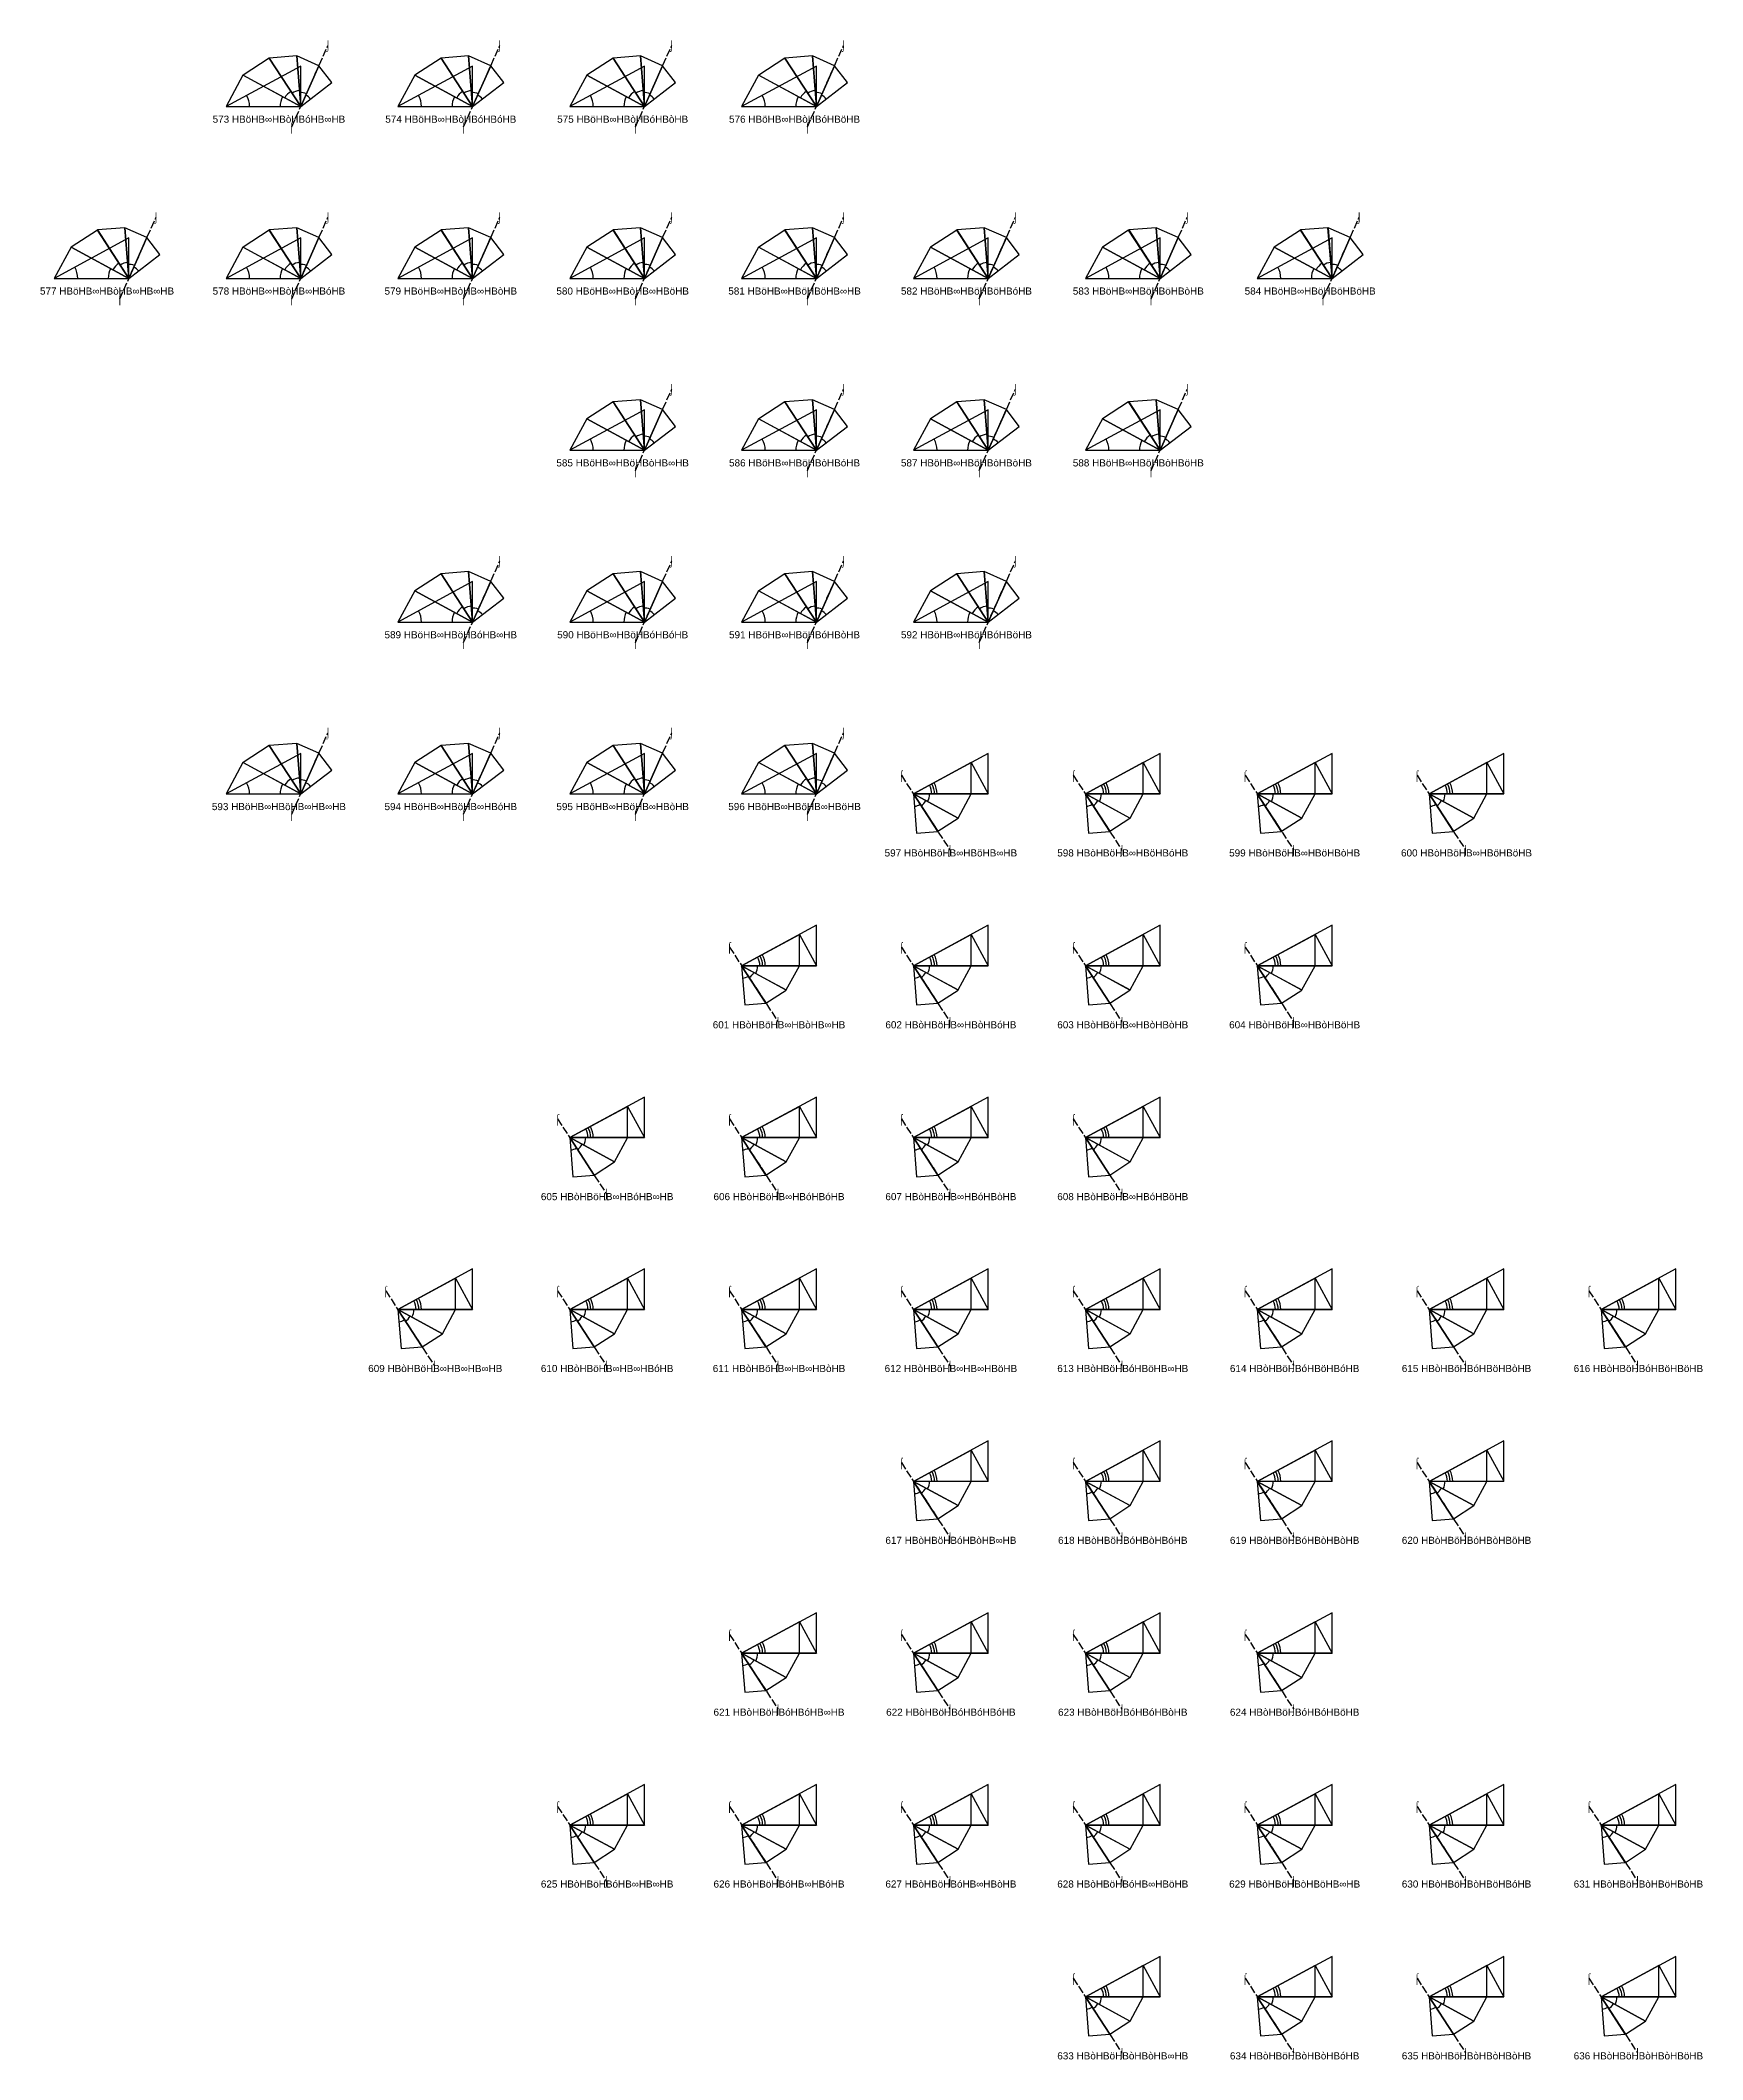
# Model space of a CAD drawing. Header units: millimetres. Extents: x 122552 to 1654769, y -10280102 to 62068.
# Drawn here: x 972534 to 1230252, y -6376276 to -6063154 of the extents above; entities that cross this region are included whole.
import ezdxf
from ezdxf.enums import TextEntityAlignment as Align

# ---------------------------------------------------------------- set-up
doc = ezdxf.new("R2010")
doc.units = ezdxf.units.MM
doc.linetypes.add('ACAD_ISO02W100', pattern=[15, 12, -3])
for name, color, linetype in [('BASE', 170, 'Continuous'), ('HYPOTENUSE', 20, 'Continuous'), ('PERPENDICULAR', 90, 'Continuous'), ('Standard', 7, 'Continuous')]:
    doc.layers.add(name, color=color, linetype=linetype)
doc.styles.add('Arial', font='arial_0.ttf')

# ---------------------------------------------------------------- blocks, each defined once
blk = doc.blocks.new('fundamental_block_GT')
at = {"color": 4}
blk.add_arc((0, -2), 277, 359.9799, 28.4254, dxfattribs=at)
at = {"layer": 'BASE'}
blk.add_line((0, 0), (879, -7), dxfattribs=at)
at = {"layer": 'HYPOTENUSE'}
blk.add_line((883, 469), (0, 0), dxfattribs=at)
at = {"layer": 'PERPENDICULAR'}
blk.add_line((879, -7), (883, 469), dxfattribs=at)

msp = doc.modelspace()

# ---------------------------------------------------------------- linework, layer by layer
at = {"linetype": 'ACAD_ISO02W100', "ltscale": 100}
for p, q in [((1011498, -6076574), (1017113, -6063936)), ((1038147, -6076574), (1043762, -6063936)), ((1064796, -6076574), (1070410, -6063936)), ((1091444, -6076574), (1097059, -6063936)), ((984850, -6103223), (990464, -6090585)), ((1011498, -6103223), (1017113, -6090585)), ((1038147, -6103223), (1043762, -6090585)), ((1064796, -6103223), (1070410, -6090585)), ((1091444, -6103223), (1097059, -6090585)), ((1118093, -6103223), (1123708, -6090585)), ((1144742, -6103223), (1150356, -6090585)), ((1171390, -6103223), (1177005, -6090585)), ((1064796, -6129872), (1070410, -6117233)), ((1091444, -6129872), (1097059, -6117233)), ((1118093, -6129872), (1123708, -6117233)), ((1144742, -6129872), (1150356, -6117233)), ((1038147, -6156520), (1043762, -6143882)), ((1064796, -6156520), (1070410, -6143882)), ((1091444, -6156520), (1097059, -6143882)), ((1118093, -6156520), (1123708, -6143882)), ((1011498, -6183169), (1017113, -6170531)), ((1038147, -6183169), (1043762, -6170531)), ((1064796, -6183169), (1070410, -6170531)), ((1091444, -6183169), (1097059, -6170531)), ((1106025, -6177111), (1113562, -6188706)), ((1132674, -6177111), (1140210, -6188706)), ((1159322, -6177111), (1166859, -6188706)), ((1185971, -6177111), (1193508, -6188706)), ((1079376, -6203759), (1086913, -6215354)), ((1106025, -6203759), (1113562, -6215354)), ((1132674, -6203759), (1140210, -6215354)), ((1159322, -6203759), (1166859, -6215354)), ((1052728, -6230408), (1060264, -6242003)), ((1079376, -6230408), (1086913, -6242003)), ((1106025, -6230408), (1113562, -6242003)), ((1132674, -6230408), (1140210, -6242003)), ((1026079, -6257057), (1033616, -6268652)), ((1052728, -6257057), (1060264, -6268652)), ((1079376, -6257057), (1086913, -6268652)), ((1106025, -6257057), (1113562, -6268652)), ((1132674, -6257057), (1140210, -6268652)), ((1159322, -6257057), (1166859, -6268652)), ((1185971, -6257057), (1193508, -6268652)), ((1212620, -6257057), (1220156, -6268652)), ((1106025, -6283705), (1113562, -6295300)), ((1132674, -6283705), (1140210, -6295300)), ((1159322, -6283705), (1166859, -6295300)), ((1185971, -6283705), (1193508, -6295300)), ((1079376, -6310354), (1086913, -6321949)), ((1106025, -6310354), (1113562, -6321949)), ((1132674, -6310354), (1140210, -6321949)), ((1159322, -6310354), (1166859, -6321949)), ((1052728, -6337003), (1060264, -6348598)), ((1079376, -6337003), (1086913, -6348598)), ((1106025, -6337003), (1113562, -6348598)), ((1132674, -6337003), (1140210, -6348598)), ((1159322, -6337003), (1166859, -6348598)), ((1185971, -6337003), (1193508, -6348598)), ((1212620, -6337003), (1220156, -6348598)), ((1132674, -6363651), (1140210, -6375246)), ((1159322, -6363651), (1166859, -6375246)), ((1185971, -6363651), (1193508, -6375246)), ((1212620, -6363651), (1220156, -6375246))]:
    msp.add_line(p, q, dxfattribs=at)

# ---------------------------------------------------------------- block references
for p, xscale, yscale, zscale, rotation in [((1012902, -6073415), 10.18429076373601, 10.18429076373601, 10.18429076373601, 123.5116672382091), ((1012902, -6073415), 8.951118371073518, 8.951118371073518, 8.951118371073518, 95.02333447641668), ((1012902, -6073415), 7.867265571232669, 7.867265571232669, 7.867265571232669, 66.5350017146181), ((1012902, -6073415), 6.914651890686425, 6.914651890686425, 6.914651890686425, 38.04666895281858), ((1039551, -6073415), 10.18429076373601, 10.18429076373601, 10.18429076373601, 123.5116672382091), ((1039551, -6073415), 8.951118371073518, 8.951118371073518, 8.951118371073518, 95.02333447641668), ((1039551, -6073415), 7.867265571232669, 7.867265571232669, 7.867265571232669, 66.5350017146181), ((1039551, -6073415), 6.914651890686425, 6.914651890686425, 6.914651890686425, 38.04666895281858), ((1066199, -6073415), 10.18429076373601, 10.18429076373601, 10.18429076373601, 123.5116672382091), ((1066199, -6073415), 8.951118371073518, 8.951118371073518, 8.951118371073518, 95.02333447641668), ((1066199, -6073415), 7.867265571232669, 7.867265571232669, 7.867265571232669, 66.5350017146181), ((1066199, -6073415), 6.914651890686425, 6.914651890686425, 6.914651890686425, 38.04666895281858), ((1092848, -6073415), 10.18429076373601, 10.18429076373601, 10.18429076373601, 123.5116672382091), ((1092848, -6073415), 8.951118371073518, 8.951118371073518, 8.951118371073518, 95.02333447641668), ((1092848, -6073415), 7.867265571232669, 7.867265571232669, 7.867265571232669, 66.5350017146181), ((1092848, -6073415), 6.914651890686425, 6.914651890686425, 6.914651890686425, 38.04666895281858), ((1012902, -6073415), 11.58735412275403, 11.58735412275403, 11.58735412275403, 152.0000000000003), ((1039551, -6073415), 11.58735412275403, 11.58735412275403, 11.58735412275403, 152.0000000000003), ((1066199, -6073415), 11.58735412275403, 11.58735412275403, 11.58735412275403, 152.0000000000003), ((1092848, -6073415), 11.58735412275403, 11.58735412275403, 11.58735412275403, 152.0000000000003), ((986253, -6100063), 10.18429076373601, 10.18429076373601, 10.18429076373601, 123.5116672382091), ((986253, -6100063), 8.951118371073518, 8.951118371073518, 8.951118371073518, 95.02333447641668), ((986253, -6100063), 7.867265571232669, 7.867265571232669, 7.867265571232669, 66.5350017146181), ((1012902, -6100063), 10.18429076373601, 10.18429076373601, 10.18429076373601, 123.5116672382091), ((1012902, -6100063), 8.951118371073518, 8.951118371073518, 8.951118371073518, 95.02333447641668), ((1012902, -6100063), 7.867265571232669, 7.867265571232669, 7.867265571232669, 66.5350017146181), ((1039551, -6100063), 10.18429076373601, 10.18429076373601, 10.18429076373601, 123.5116672382091), ((1039551, -6100063), 8.951118371073518, 8.951118371073518, 8.951118371073518, 95.02333447641668), ((1039551, -6100063), 7.867265571232669, 7.867265571232669, 7.867265571232669, 66.5350017146181), ((1066199, -6100063), 10.18429076373601, 10.18429076373601, 10.18429076373601, 123.5116672382091), ((1066199, -6100063), 8.951118371073518, 8.951118371073518, 8.951118371073518, 95.02333447641668), ((1066199, -6100063), 7.867265571232669, 7.867265571232669, 7.867265571232669, 66.5350017146181), ((1092848, -6100063), 10.18429076373601, 10.18429076373601, 10.18429076373601, 123.5116672382091), ((1092848, -6100063), 8.951118371073518, 8.951118371073518, 8.951118371073518, 95.02333447641668), ((1092848, -6100063), 7.867265571232678, 7.867265571232678, 7.867265571232678, 66.53500171461897), ((1119497, -6100063), 10.18429076373601, 10.18429076373601, 10.18429076373601, 123.5116672382091), ((1119497, -6100063), 8.951118371073518, 8.951118371073518, 8.951118371073518, 95.02333447641668), ((1119497, -6100063), 7.867265571232678, 7.867265571232678, 7.867265571232678, 66.53500171461897), ((1146145, -6100063), 10.18429076373601, 10.18429076373601, 10.18429076373601, 123.5116672382091), ((1146145, -6100063), 8.951118371073518, 8.951118371073518, 8.951118371073518, 95.02333447641668), ((1146145, -6100063), 7.867265571232678, 7.867265571232678, 7.867265571232678, 66.53500171461897), ((1172794, -6100063), 10.18429076373601, 10.18429076373601, 10.18429076373601, 123.5116672382091), ((1172794, -6100063), 8.951118371073518, 8.951118371073518, 8.951118371073518, 95.02333447641668), ((1172794, -6100063), 7.867265571232678, 7.867265571232678, 7.867265571232678, 66.53500171461897), ((986253, -6100063), 11.58735412275403, 11.58735412275403, 11.58735412275403, 152.0000000000003), ((986253, -6100063), 6.914651890686425, 6.914651890686425, 6.914651890686425, 38.04666895281858), ((1012902, -6100063), 11.58735412275403, 11.58735412275403, 11.58735412275403, 152.0000000000003), ((1012902, -6100063), 6.914651890686425, 6.914651890686425, 6.914651890686425, 38.04666895281858), ((1039551, -6100063), 11.58735412275403, 11.58735412275403, 11.58735412275403, 152.0000000000003), ((1039551, -6100063), 6.914651890686425, 6.914651890686425, 6.914651890686425, 38.04666895281858), ((1066199, -6100063), 11.58735412275403, 11.58735412275403, 11.58735412275403, 152.0000000000003), ((1066199, -6100063), 6.914651890686425, 6.914651890686425, 6.914651890686425, 38.04666895281858), ((1092848, -6100063), 11.58735412275403, 11.58735412275403, 11.58735412275403, 152.0000000000003), ((1092848, -6100063), 6.914651890686425, 6.914651890686425, 6.914651890686425, 38.04666895281858), ((1119497, -6100063), 11.58735412275403, 11.58735412275403, 11.58735412275403, 152.0000000000003), ((1119497, -6100063), 6.914651890686425, 6.914651890686425, 6.914651890686425, 38.04666895281858), ((1146145, -6100063), 11.58735412275403, 11.58735412275403, 11.58735412275403, 152.0000000000003), ((1146145, -6100063), 6.914651890686425, 6.914651890686425, 6.914651890686425, 38.04666895281858), ((1172794, -6100063), 11.58735412275403, 11.58735412275403, 11.58735412275403, 152.0000000000003), ((1172794, -6100063), 6.914651890686425, 6.914651890686425, 6.914651890686425, 38.04666895281858), ((1066199, -6126712), 10.18429076373601, 10.18429076373601, 10.18429076373601, 123.5116672382091), ((1066199, -6126712), 8.951118371073518, 8.951118371073518, 8.951118371073518, 95.02333447641668), ((1066199, -6126712), 7.867265571232678, 7.867265571232678, 7.867265571232678, 66.53500171461897), ((1066199, -6126712), 6.914651890686425, 6.914651890686425, 6.914651890686425, 38.04666895281858), ((1092848, -6126712), 10.18429076373601, 10.18429076373601, 10.18429076373601, 123.5116672382091), ((1092848, -6126712), 8.951118371073518, 8.951118371073518, 8.951118371073518, 95.02333447641668), ((1092848, -6126712), 7.867265571232678, 7.867265571232678, 7.867265571232678, 66.53500171461897), ((1092848, -6126712), 6.914651890686425, 6.914651890686425, 6.914651890686425, 38.04666895281858), ((1119497, -6126712), 10.18429076373601, 10.18429076373601, 10.18429076373601, 123.5116672382091), ((1119497, -6126712), 8.951118371073518, 8.951118371073518, 8.951118371073518, 95.02333447641668), ((1119497, -6126712), 7.867265571232678, 7.867265571232678, 7.867265571232678, 66.53500171461897), ((1119497, -6126712), 6.914651890686425, 6.914651890686425, 6.914651890686425, 38.04666895281858), ((1146145, -6126712), 10.18429076373601, 10.18429076373601, 10.18429076373601, 123.5116672382091), ((1146145, -6126712), 8.951118371073518, 8.951118371073518, 8.951118371073518, 95.02333447641668), ((1146145, -6126712), 7.867265571232678, 7.867265571232678, 7.867265571232678, 66.53500171461897), ((1146145, -6126712), 6.914651890686425, 6.914651890686425, 6.914651890686425, 38.04666895281858), ((1066199, -6126712), 11.58735412275403, 11.58735412275403, 11.58735412275403, 152.0000000000003), ((1092848, -6126712), 11.58735412275403, 11.58735412275403, 11.58735412275403, 152.0000000000003), ((1119497, -6126712), 11.58735412275403, 11.58735412275403, 11.58735412275403, 152.0000000000003), ((1146145, -6126712), 11.58735412275403, 11.58735412275403, 11.58735412275403, 152.0000000000003), ((1039551, -6153361), 10.18429076373601, 10.18429076373601, 10.18429076373601, 123.5116672382091), ((1039551, -6153361), 8.951118371073518, 8.951118371073518, 8.951118371073518, 95.02333447641668), ((1039551, -6153361), 7.867265571232669, 7.867265571232669, 7.867265571232669, 66.5350017146181), ((1066199, -6153361), 10.18429076373601, 10.18429076373601, 10.18429076373601, 123.5116672382091), ((1066199, -6153361), 8.951118371073518, 8.951118371073518, 8.951118371073518, 95.02333447641668), ((1066199, -6153361), 7.867265571232669, 7.867265571232669, 7.867265571232669, 66.5350017146181), ((1092848, -6153361), 10.18429076373601, 10.18429076373601, 10.18429076373601, 123.5116672382091), ((1092848, -6153361), 8.951118371073518, 8.951118371073518, 8.951118371073518, 95.02333447641668), ((1092848, -6153361), 7.867265571232669, 7.867265571232669, 7.867265571232669, 66.5350017146181), ((1119497, -6153361), 10.18429076373601, 10.18429076373601, 10.18429076373601, 123.5116672382091), ((1119497, -6153361), 8.951118371073518, 8.951118371073518, 8.951118371073518, 95.02333447641668), ((1119497, -6153361), 7.867265571232669, 7.867265571232669, 7.867265571232669, 66.5350017146181), ((1039551, -6153361), 11.58735412275403, 11.58735412275403, 11.58735412275403, 152.0000000000003), ((1039551, -6153361), 6.914651890686425, 6.914651890686425, 6.914651890686425, 38.04666895281858), ((1066199, -6153361), 11.58735412275403, 11.58735412275403, 11.58735412275403, 152.0000000000003), ((1066199, -6153361), 6.914651890686425, 6.914651890686425, 6.914651890686425, 38.04666895281858), ((1092848, -6153361), 11.58735412275403, 11.58735412275403, 11.58735412275403, 152.0000000000003), ((1092848, -6153361), 6.914651890686425, 6.914651890686425, 6.914651890686425, 38.04666895281858), ((1119497, -6153361), 11.58735412275403, 11.58735412275403, 11.58735412275403, 152.0000000000003), ((1119497, -6153361), 6.914651890686425, 6.914651890686425, 6.914651890686425, 38.04666895281858), ((1012902, -6180009), 10.18429076373601, 10.18429076373601, 10.18429076373601, 123.5116672382091), ((1012902, -6180009), 8.951118371073518, 8.951118371073518, 8.951118371073518, 95.02333447641668), ((1012902, -6180009), 7.867265571232669, 7.867265571232669, 7.867265571232669, 66.5350017146181), ((1012902, -6180009), 6.914651890686425, 6.914651890686425, 6.914651890686425, 38.04666895281858), ((1039551, -6180009), 10.18429076373601, 10.18429076373601, 10.18429076373601, 123.5116672382091), ((1039551, -6180009), 8.951118371073518, 8.951118371073518, 8.951118371073518, 95.02333447641668), ((1039551, -6180009), 7.867265571232669, 7.867265571232669, 7.867265571232669, 66.5350017146181), ((1039551, -6180009), 6.914651890686425, 6.914651890686425, 6.914651890686425, 38.04666895281858), ((1066199, -6180009), 10.18429076373601, 10.18429076373601, 10.18429076373601, 123.5116672382091), ((1066199, -6180009), 8.951118371073518, 8.951118371073518, 8.951118371073518, 95.02333447641668), ((1066199, -6180009), 7.867265571232669, 7.867265571232669, 7.867265571232669, 66.5350017146181), ((1066199, -6180009), 6.914651890686425, 6.914651890686425, 6.914651890686425, 38.04666895281858), ((1092848, -6180009), 10.18429076373601, 10.18429076373601, 10.18429076373601, 123.5116672382091), ((1092848, -6180009), 8.951118371073518, 8.951118371073518, 8.951118371073518, 95.02333447641668), ((1092848, -6180009), 7.867265571232669, 7.867265571232669, 7.867265571232669, 66.5350017146181), ((1092848, -6180009), 6.914651890686425, 6.914651890686425, 6.914651890686425, 38.04666895281858), ((1012902, -6180009), 11.58735412275403, 11.58735412275403, 11.58735412275403, 152.0000000000003), ((1039551, -6180009), 11.58735412275403, 11.58735412275403, 11.58735412275403, 152.0000000000003), ((1066199, -6180009), 11.58735412275403, 11.58735412275403, 11.58735412275403, 152.0000000000003), ((1092848, -6180009), 11.58735412275403, 11.58735412275403, 11.58735412275403, 152.0000000000003), ((1107909, -6180009), -11.58735412275403, 11.58735412275403, 11.58735412275403, 207.9999999999996), ((1107909, -6180009), 10.18429076373601, 10.18429076373601, 10.18429076373601, 0.4883327617926961), ((1107909, -6180009), 8.95111837107369, 8.95111837107369, 8.95111837107369, 332.0000000000033), ((1134558, -6180009), -11.58735412275403, 11.58735412275403, 11.58735412275403, 207.9999999999996), ((1134558, -6180009), 10.18429076373601, 10.18429076373601, 10.18429076373601, 0.4883327617926961), ((1134558, -6180009), 8.95111837107369, 8.95111837107369, 8.95111837107369, 332.0000000000033), ((1161207, -6180009), -11.58735412275403, 11.58735412275403, 11.58735412275403, 207.9999999999996), ((1161207, -6180009), 10.18429076373601, 10.18429076373601, 10.18429076373601, 0.4883327617926961), ((1161207, -6180009), 8.95111837107369, 8.95111837107369, 8.95111837107369, 332.0000000000033), ((1187855, -6180009), -11.58735412275403, 11.58735412275403, 11.58735412275403, 207.9999999999996), ((1187855, -6180009), 10.18429076373601, 10.18429076373601, 10.18429076373601, 0.4883327617926961), ((1187855, -6180009), 8.95111837107369, 8.95111837107369, 8.95111837107369, 332.0000000000033), ((1107909, -6180009), 6.914651890687201, 6.914651890687201, 6.914651890687201, 275.0233344764058), ((1107909, -6180009), 7.867265571232967, 7.867265571232967, 7.867265571232967, 303.5116672382053), ((1134558, -6180009), 6.914651890687201, 6.914651890687201, 6.914651890687201, 275.0233344764058), ((1134558, -6180009), 7.867265571232967, 7.867265571232967, 7.867265571232967, 303.5116672382053), ((1161207, -6180009), 6.914651890687201, 6.914651890687201, 6.914651890687201, 275.0233344764058), ((1161207, -6180009), 7.867265571232967, 7.867265571232967, 7.867265571232967, 303.5116672382053), ((1187855, -6180009), 6.914651890687201, 6.914651890687201, 6.914651890687201, 275.0233344764058), ((1187855, -6180009), 7.867265571232967, 7.867265571232967, 7.867265571232967, 303.5116672382053), ((1081261, -6206658), -11.58735412275403, 11.58735412275403, 11.58735412275403, 207.9999999999996), ((1081261, -6206658), 10.18429076373601, 10.18429076373601, 10.18429076373601, 0.4883327617926961), ((1107909, -6206658), -11.58735412275403, 11.58735412275403, 11.58735412275403, 207.9999999999996), ((1107909, -6206658), 10.18429076373601, 10.18429076373601, 10.18429076373601, 0.4883327617926961), ((1134558, -6206658), -11.58735412275403, 11.58735412275403, 11.58735412275403, 207.9999999999996), ((1134558, -6206658), 10.18429076373601, 10.18429076373601, 10.18429076373601, 0.4883327617926961), ((1161207, -6206658), -11.58735412275403, 11.58735412275403, 11.58735412275403, 207.9999999999996), ((1161207, -6206658), 10.18429076373601, 10.18429076373601, 10.18429076373601, 0.4883327617926961), ((1081261, -6206658), 7.867265571232967, 7.867265571232967, 7.867265571232967, 303.5116672382053), ((1081261, -6206658), 8.95111837107369, 8.95111837107369, 8.95111837107369, 332.0000000000033), ((1107909, -6206658), 7.867265571232967, 7.867265571232967, 7.867265571232967, 303.5116672382053), ((1107909, -6206658), 8.95111837107369, 8.95111837107369, 8.95111837107369, 332.0000000000033), ((1134558, -6206658), 7.867265571232967, 7.867265571232967, 7.867265571232967, 303.5116672382053), ((1134558, -6206658), 8.95111837107369, 8.95111837107369, 8.95111837107369, 332.0000000000033), ((1161207, -6206658), 7.867265571232967, 7.867265571232967, 7.867265571232967, 303.5116672382053), ((1161207, -6206658), 8.95111837107369, 8.95111837107369, 8.95111837107369, 332.0000000000033), ((1081261, -6206658), 6.914651890687201, 6.914651890687201, 6.914651890687201, 275.0233344764058), ((1107909, -6206658), 6.914651890687201, 6.914651890687201, 6.914651890687201, 275.0233344764058), ((1134558, -6206658), 6.914651890687201, 6.914651890687201, 6.914651890687201, 275.0233344764058), ((1161207, -6206658), 6.914651890687201, 6.914651890687201, 6.914651890687201, 275.0233344764058), ((1054612, -6233307), -11.58735412275403, 11.58735412275403, 11.58735412275403, 207.9999999999996), ((1054612, -6233307), 10.18429076373601, 10.18429076373601, 10.18429076373601, 0.4883327617926961), ((1054612, -6233307), 8.95111837107369, 8.95111837107369, 8.95111837107369, 332.0000000000033), ((1081261, -6233307), -11.58735412275403, 11.58735412275403, 11.58735412275403, 207.9999999999996), ((1081261, -6233307), 10.18429076373601, 10.18429076373601, 10.18429076373601, 0.4883327617926961), ((1081261, -6233307), 8.95111837107369, 8.95111837107369, 8.95111837107369, 332.0000000000033), ((1107909, -6233307), -11.58735412275403, 11.58735412275403, 11.58735412275403, 207.9999999999996), ((1107909, -6233307), 10.18429076373601, 10.18429076373601, 10.18429076373601, 0.4883327617926961), ((1107909, -6233307), 8.95111837107369, 8.95111837107369, 8.95111837107369, 332.0000000000033), ((1134558, -6233307), -11.58735412275403, 11.58735412275403, 11.58735412275403, 207.9999999999996), ((1134558, -6233307), 10.18429076373601, 10.18429076373601, 10.18429076373601, 0.4883327617926961), ((1134558, -6233307), 8.95111837107369, 8.95111837107369, 8.95111837107369, 332.0000000000033), ((1054612, -6233307), 6.914651890687201, 6.914651890687201, 6.914651890687201, 275.0233344764058), ((1054612, -6233307), 7.867265571232967, 7.867265571232967, 7.867265571232967, 303.5116672382053), ((1081261, -6233307), 6.914651890687201, 6.914651890687201, 6.914651890687201, 275.0233344764058), ((1081261, -6233307), 7.867265571232967, 7.867265571232967, 7.867265571232967, 303.5116672382053), ((1107909, -6233307), 6.914651890687201, 6.914651890687201, 6.914651890687201, 275.0233344764058), ((1107909, -6233307), 7.867265571232967, 7.867265571232967, 7.867265571232967, 303.5116672382053), ((1134558, -6233307), 6.914651890687201, 6.914651890687201, 6.914651890687201, 275.0233344764058), ((1134558, -6233307), 7.867265571232967, 7.867265571232967, 7.867265571232967, 303.5116672382053), ((1027963, -6259955), -11.58735412275403, 11.58735412275403, 11.58735412275403, 207.9999999999996), ((1027963, -6259955), 10.18429076373601, 10.18429076373601, 10.18429076373601, 0.4883327617926961), ((1054612, -6259955), -11.58735412275403, 11.58735412275403, 11.58735412275403, 207.9999999999996), ((1054612, -6259955), 10.18429076373601, 10.18429076373601, 10.18429076373601, 0.4883327617926961), ((1081261, -6259955), -11.58735412275403, 11.58735412275403, 11.58735412275403, 207.9999999999996), ((1081261, -6259955), 10.18429076373601, 10.18429076373601, 10.18429076373601, 0.4883327617926961), ((1107909, -6259955), -11.58735412275403, 11.58735412275403, 11.58735412275403, 207.9999999999996), ((1107909, -6259955), 10.18429076373601, 10.18429076373601, 10.18429076373601, 0.4883327617926961), ((1134558, -6259955), -11.58735412275403, 11.58735412275403, 11.58735412275403, 207.9999999999996), ((1134558, -6259955), 10.18429076373601, 10.18429076373601, 10.18429076373601, 0.4883327617926961), ((1161207, -6259955), -11.58735412275403, 11.58735412275403, 11.58735412275403, 207.9999999999996), ((1161207, -6259955), 10.18429076373601, 10.18429076373601, 10.18429076373601, 0.4883327617926961), ((1187855, -6259955), -11.58735412275403, 11.58735412275403, 11.58735412275403, 207.9999999999996), ((1187855, -6259955), 10.18429076373601, 10.18429076373601, 10.18429076373601, 0.4883327617926961), ((1214504, -6259955), -11.58735412275403, 11.58735412275403, 11.58735412275403, 207.9999999999996), ((1214504, -6259955), 10.18429076373601, 10.18429076373601, 10.18429076373601, 0.4883327617926961), ((1027963, -6259955), 7.867265571232967, 7.867265571232967, 7.867265571232967, 303.5116672382053), ((1027963, -6259955), 8.95111837107369, 8.95111837107369, 8.95111837107369, 332.0000000000033), ((1054612, -6259955), 7.867265571232967, 7.867265571232967, 7.867265571232967, 303.5116672382053), ((1054612, -6259955), 8.95111837107369, 8.95111837107369, 8.95111837107369, 332.0000000000033), ((1081261, -6259955), 7.867265571232967, 7.867265571232967, 7.867265571232967, 303.5116672382053), ((1081261, -6259955), 8.95111837107369, 8.95111837107369, 8.95111837107369, 332.0000000000033), ((1107909, -6259955), 7.867265571232967, 7.867265571232967, 7.867265571232967, 303.5116672382053), ((1107909, -6259955), 8.95111837107369, 8.95111837107369, 8.95111837107369, 332.0000000000033), ((1134558, -6259955), 7.867265571232967, 7.867265571232967, 7.867265571232967, 303.5116672382053), ((1134558, -6259955), 8.951118371073806, 8.951118371073806, 8.951118371073806, 332.0000000000033), ((1161207, -6259955), 7.867265571232967, 7.867265571232967, 7.867265571232967, 303.5116672382053), ((1161207, -6259955), 8.951118371073806, 8.951118371073806, 8.951118371073806, 332.0000000000033), ((1187855, -6259955), 7.867265571232967, 7.867265571232967, 7.867265571232967, 303.5116672382053), ((1187855, -6259955), 8.951118371073806, 8.951118371073806, 8.951118371073806, 332.0000000000033), ((1214504, -6259955), 7.867265571232967, 7.867265571232967, 7.867265571232967, 303.5116672382053), ((1214504, -6259955), 8.951118371073806, 8.951118371073806, 8.951118371073806, 332.0000000000033), ((1027963, -6259955), 6.914651890687201, 6.914651890687201, 6.914651890687201, 275.0233344764058), ((1054612, -6259955), 6.914651890687201, 6.914651890687201, 6.914651890687201, 275.0233344764058), ((1081261, -6259955), 6.914651890687201, 6.914651890687201, 6.914651890687201, 275.0233344764058), ((1107909, -6259955), 6.914651890687201, 6.914651890687201, 6.914651890687201, 275.0233344764058), ((1134558, -6259955), 6.914651890687201, 6.914651890687201, 6.914651890687201, 275.0233344764058), ((1161207, -6259955), 6.914651890687201, 6.914651890687201, 6.914651890687201, 275.0233344764058), ((1187855, -6259955), 6.914651890687201, 6.914651890687201, 6.914651890687201, 275.0233344764058), ((1214504, -6259955), 6.914651890687201, 6.914651890687201, 6.914651890687201, 275.0233344764058), ((1107909, -6286604), -11.58735412275403, 11.58735412275403, 11.58735412275403, 207.9999999999996), ((1107909, -6286604), 10.18429076373601, 10.18429076373601, 10.18429076373601, 0.4883327617926961), ((1107909, -6286604), 8.951118371073806, 8.951118371073806, 8.951118371073806, 332.0000000000033), ((1134558, -6286604), -11.58735412275403, 11.58735412275403, 11.58735412275403, 207.9999999999996), ((1134558, -6286604), 10.18429076373601, 10.18429076373601, 10.18429076373601, 0.4883327617926961), ((1134558, -6286604), 8.951118371073806, 8.951118371073806, 8.951118371073806, 332.0000000000033), ((1161207, -6286604), -11.58735412275403, 11.58735412275403, 11.58735412275403, 207.9999999999996), ((1161207, -6286604), 10.18429076373601, 10.18429076373601, 10.18429076373601, 0.4883327617926961), ((1161207, -6286604), 8.951118371073806, 8.951118371073806, 8.951118371073806, 332.0000000000033), ((1187855, -6286604), -11.58735412275403, 11.58735412275403, 11.58735412275403, 207.9999999999996), ((1187855, -6286604), 10.18429076373601, 10.18429076373601, 10.18429076373601, 0.4883327617926961), ((1187855, -6286604), 8.951118371073806, 8.951118371073806, 8.951118371073806, 332.0000000000033), ((1107909, -6286604), 6.914651890687201, 6.914651890687201, 6.914651890687201, 275.0233344764058), ((1107909, -6286604), 7.867265571232967, 7.867265571232967, 7.867265571232967, 303.5116672382053), ((1134558, -6286604), 6.914651890687201, 6.914651890687201, 6.914651890687201, 275.0233344764058), ((1134558, -6286604), 7.867265571232967, 7.867265571232967, 7.867265571232967, 303.5116672382053), ((1161207, -6286604), 6.914651890687201, 6.914651890687201, 6.914651890687201, 275.0233344764058), ((1161207, -6286604), 7.867265571232967, 7.867265571232967, 7.867265571232967, 303.5116672382053), ((1187855, -6286604), 6.914651890687201, 6.914651890687201, 6.914651890687201, 275.0233344764058), ((1187855, -6286604), 7.867265571232967, 7.867265571232967, 7.867265571232967, 303.5116672382053), ((1081261, -6313253), -11.58735412275403, 11.58735412275403, 11.58735412275403, 207.9999999999996), ((1081261, -6313253), 10.18429076373601, 10.18429076373601, 10.18429076373601, 0.4883327617926961), ((1107909, -6313253), -11.58735412275403, 11.58735412275403, 11.58735412275403, 207.9999999999996), ((1107909, -6313253), 10.18429076373601, 10.18429076373601, 10.18429076373601, 0.4883327617926961), ((1134558, -6313253), -11.58735412275403, 11.58735412275403, 11.58735412275403, 207.9999999999996), ((1134558, -6313253), 10.18429076373601, 10.18429076373601, 10.18429076373601, 0.4883327617926961), ((1161207, -6313253), -11.58735412275403, 11.58735412275403, 11.58735412275403, 207.9999999999996), ((1161207, -6313253), 10.18429076373601, 10.18429076373601, 10.18429076373601, 0.4883327617926961), ((1081261, -6313253), 7.867265571232967, 7.867265571232967, 7.867265571232967, 303.5116672382053), ((1081261, -6313253), 8.951118371073806, 8.951118371073806, 8.951118371073806, 332.0000000000033), ((1107909, -6313253), 7.867265571232967, 7.867265571232967, 7.867265571232967, 303.5116672382053), ((1107909, -6313253), 8.951118371073806, 8.951118371073806, 8.951118371073806, 332.0000000000033), ((1134558, -6313253), 7.867265571232967, 7.867265571232967, 7.867265571232967, 303.5116672382053), ((1134558, -6313253), 8.951118371073806, 8.951118371073806, 8.951118371073806, 332.0000000000033), ((1161207, -6313253), 7.867265571232967, 7.867265571232967, 7.867265571232967, 303.5116672382053), ((1161207, -6313253), 8.951118371073806, 8.951118371073806, 8.951118371073806, 332.0000000000033), ((1081261, -6313253), 6.914651890687201, 6.914651890687201, 6.914651890687201, 275.0233344764058), ((1107909, -6313253), 6.914651890687201, 6.914651890687201, 6.914651890687201, 275.0233344764058), ((1134558, -6313253), 6.914651890687201, 6.914651890687201, 6.914651890687201, 275.0233344764058), ((1161207, -6313253), 6.914651890687201, 6.914651890687201, 6.914651890687201, 275.0233344764058), ((1054612, -6339901), -11.58735412275403, 11.58735412275403, 11.58735412275403, 207.9999999999996), ((1054612, -6339901), 10.18429076373601, 10.18429076373601, 10.18429076373601, 0.4883327617926961), ((1054612, -6339901), 8.951118371073806, 8.951118371073806, 8.951118371073806, 332.0000000000033), ((1081261, -6339901), -11.58735412275403, 11.58735412275403, 11.58735412275403, 207.9999999999996), ((1081261, -6339901), 10.18429076373601, 10.18429076373601, 10.18429076373601, 0.4883327617926961), ((1081261, -6339901), 8.951118371073806, 8.951118371073806, 8.951118371073806, 332.0000000000033), ((1107909, -6339901), -11.58735412275403, 11.58735412275403, 11.58735412275403, 207.9999999999996), ((1107909, -6339901), 10.18429076373601, 10.18429076373601, 10.18429076373601, 0.4883327617926961), ((1107909, -6339901), 8.951118371073806, 8.951118371073806, 8.951118371073806, 332.0000000000033), ((1134558, -6339901), -11.58735412275403, 11.58735412275403, 11.58735412275403, 207.9999999999996), ((1134558, -6339901), 10.18429076373601, 10.18429076373601, 10.18429076373601, 0.4883327617926961), ((1134558, -6339901), 8.951118371073806, 8.951118371073806, 8.951118371073806, 332.0000000000033), ((1161207, -6339901), -11.58735412275403, 11.58735412275403, 11.58735412275403, 207.9999999999996), ((1161207, -6339901), 10.18429076373601, 10.18429076373601, 10.18429076373601, 0.4883327617926961), ((1161207, -6339901), 8.951118371073806, 8.951118371073806, 8.951118371073806, 332.0000000000033), ((1187855, -6339901), -11.58735412275403, 11.58735412275403, 11.58735412275403, 207.9999999999996), ((1187855, -6339901), 10.18429076373601, 10.18429076373601, 10.18429076373601, 0.4883327617926961), ((1187855, -6339901), 8.951118371073806, 8.951118371073806, 8.951118371073806, 332.0000000000033), ((1214504, -6339901), -11.58735412275403, 11.58735412275403, 11.58735412275403, 207.9999999999996), ((1214504, -6339901), 10.18429076373601, 10.18429076373601, 10.18429076373601, 0.4883327617926961), ((1214504, -6339901), 8.951118371073806, 8.951118371073806, 8.951118371073806, 332.0000000000033), ((1054612, -6339901), 6.914651890687201, 6.914651890687201, 6.914651890687201, 275.0233344764058), ((1054612, -6339901), 7.867265571232967, 7.867265571232967, 7.867265571232967, 303.5116672382053), ((1081261, -6339901), 6.914651890687201, 6.914651890687201, 6.914651890687201, 275.0233344764058), ((1081261, -6339901), 7.867265571232967, 7.867265571232967, 7.867265571232967, 303.5116672382053), ((1107909, -6339901), 6.914651890687201, 6.914651890687201, 6.914651890687201, 275.0233344764058), ((1107909, -6339901), 7.867265571232967, 7.867265571232967, 7.867265571232967, 303.5116672382053), ((1134558, -6339901), 6.914651890687201, 6.914651890687201, 6.914651890687201, 275.0233344764058), ((1134558, -6339901), 7.867265571232967, 7.867265571232967, 7.867265571232967, 303.5116672382053), ((1161207, -6339901), 6.914651890687201, 6.914651890687201, 6.914651890687201, 275.0233344764058), ((1161207, -6339901), 7.867265571232967, 7.867265571232967, 7.867265571232967, 303.5116672382053), ((1187855, -6339901), 6.914651890687201, 6.914651890687201, 6.914651890687201, 275.0233344764058), ((1187855, -6339901), 7.867265571232967, 7.867265571232967, 7.867265571232967, 303.5116672382053), ((1214504, -6339901), 6.914651890687201, 6.914651890687201, 6.914651890687201, 275.0233344764058), ((1214504, -6339901), 7.867265571232967, 7.867265571232967, 7.867265571232967, 303.5116672382053), ((1134558, -6366550), -11.58735412275403, 11.58735412275403, 11.58735412275403, 207.9999999999996), ((1134558, -6366550), 10.18429076373601, 10.18429076373601, 10.18429076373601, 0.4883327617926961), ((1161207, -6366550), -11.58735412275403, 11.58735412275403, 11.58735412275403, 207.9999999999996), ((1161207, -6366550), 10.18429076373601, 10.18429076373601, 10.18429076373601, 0.4883327617926961), ((1187855, -6366550), -11.58735412275403, 11.58735412275403, 11.58735412275403, 207.9999999999996), ((1187855, -6366550), 10.18429076373601, 10.18429076373601, 10.18429076373601, 0.4883327617926961), ((1214504, -6366550), -11.58735412275403, 11.58735412275403, 11.58735412275403, 207.9999999999996), ((1214504, -6366550), 10.18429076373601, 10.18429076373601, 10.18429076373601, 0.4883327617926961), ((1134558, -6366550), 7.867265571232967, 7.867265571232967, 7.867265571232967, 303.5116672382053), ((1134558, -6366550), 8.951118371073806, 8.951118371073806, 8.951118371073806, 332.0000000000033), ((1161207, -6366550), 7.867265571232967, 7.867265571232967, 7.867265571232967, 303.5116672382053), ((1161207, -6366550), 8.951118371073806, 8.951118371073806, 8.951118371073806, 332.0000000000033), ((1187855, -6366550), 7.867265571232967, 7.867265571232967, 7.867265571232967, 303.5116672382053), ((1187855, -6366550), 8.951118371073806, 8.951118371073806, 8.951118371073806, 332.0000000000033), ((1214504, -6366550), 7.867265571232967, 7.867265571232967, 7.867265571232967, 303.5116672382053), ((1214504, -6366550), 8.951118371073806, 8.951118371073806, 8.951118371073806, 332.0000000000033), ((1134558, -6366550), 6.914651890687201, 6.914651890687201, 6.914651890687201, 275.0233344764058), ((1161207, -6366550), 6.914651890687201, 6.914651890687201, 6.914651890687201, 275.0233344764058), ((1187855, -6366550), 6.914651890687201, 6.914651890687201, 6.914651890687201, 275.0233344764058), ((1214504, -6366550), 6.914651890687201, 6.914651890687201, 6.914651890687201, 275.0233344764058)]:
    msp.add_blockref('fundamental_block_GT', p, dxfattribs=dict(xscale=xscale, yscale=yscale, zscale=zscale, rotation=rotation))
at = {"layer": 'Standard', "xscale": 13.18371388650824, "yscale": 13.18371388650824, "zscale": 13.18371388650824, "rotation": 0.4883327617913192}
for p in [(1001315, -6073415), (1027963, -6073415), (1054612, -6073415), (1081261, -6073415), (974666, -6100063), (1001315, -6100063), (1027963, -6100063), (1054612, -6100063), (1081261, -6100063), (1107909, -6100063), (1134558, -6100063), (1161207, -6100063), (1054612, -6126712), (1081261, -6126712), (1107909, -6126712), (1134558, -6126712), (1027963, -6153361), (1054612, -6153361), (1081261, -6153361), (1107909, -6153361), (1001315, -6180009), (1027963, -6180009), (1054612, -6180009), (1081261, -6180009), (1107909, -6180009), (1134558, -6180009), (1161207, -6180009), (1187855, -6180009), (1081261, -6206658), (1107909, -6206658), (1134558, -6206658), (1161207, -6206658), (1054612, -6233307), (1081261, -6233307), (1107909, -6233307), (1134558, -6233307), (1027963, -6259955), (1054612, -6259955), (1081261, -6259955), (1107909, -6259955), (1134558, -6259955), (1161207, -6259955), (1187855, -6259955), (1214504, -6259955), (1107909, -6286604), (1134558, -6286604), (1161207, -6286604), (1187855, -6286604), (1081261, -6313253), (1107909, -6313253), (1134558, -6313253), (1161207, -6313253), (1054612, -6339901), (1081261, -6339901), (1107909, -6339901), (1134558, -6339901), (1161207, -6339901), (1187855, -6339901), (1214504, -6339901), (1134558, -6366550), (1161207, -6366550), (1187855, -6366550), (1214504, -6366550)]:
    msp.add_blockref('fundamental_block_GT', p, dxfattribs=at)

# ---------------------------------------------------------------- texts
at = {"style": 'Arial'}
for s, p in [('⌡', (1017113, -6063936)), ('⌡', (1043762, -6063936)), ('⌡', (1070410, -6063936)), ('⌡', (1097059, -6063936)), ('573 HBöHB∞HBòHBóHB∞HB', (1009517, -6075375)), ('⌠', (1011498, -6076574)), ('574 HBöHB∞HBòHBóHBóHB', (1036166, -6075375)), ('⌠', (1038147, -6076574)), ('575 HBöHB∞HBòHBóHBòHB', (1062814, -6075375)), ('⌠', (1064796, -6076574)), ('576 HBöHB∞HBòHBóHBöHB', (1089463, -6075375)), ('⌠', (1091444, -6076574)), ('⌡', (990464, -6090585)), ('⌡', (1017113, -6090585)), ('⌡', (1043762, -6090585)), ('⌡', (1070410, -6090585)), ('⌡', (1097059, -6090585)), ('⌡', (1123708, -6090585)), ('⌡', (1150356, -6090585)), ('⌡', (1177005, -6090585)), ('577 HBöHB∞HBòHB∞HB∞HB', (982868, -6102024)), ('⌠', (984850, -6103223)), ('578 HBöHB∞HBòHB∞HBóHB', (1009517, -6102024)), ('⌠', (1011498, -6103223)), ('579 HBöHB∞HBòHB∞HBòHB', (1036166, -6102024)), ('⌠', (1038147, -6103223)), ('580 HBöHB∞HBòHB∞HBöHB', (1062814, -6102024)), ('⌠', (1064796, -6103223)), ('581 HBöHB∞HBöHBöHB∞HB', (1089463, -6102024)), ('⌠', (1091444, -6103223)), ('582 HBöHB∞HBöHBöHBóHB', (1116112, -6102024)), ('⌠', (1118093, -6103223)), ('583 HBöHB∞HBöHBöHBòHB', (1142760, -6102024)), ('⌠', (1144742, -6103223)), ('584 HBöHB∞HBöHBöHBöHB', (1169409, -6102024)), ('⌠', (1171390, -6103223)), ('⌡', (1070410, -6117233)), ('⌡', (1097059, -6117233)), ('⌡', (1123708, -6117233)), ('⌡', (1150356, -6117233)), ('585 HBöHB∞HBöHBòHB∞HB', (1062814, -6128673)), ('⌠', (1064796, -6129872)), ('586 HBöHB∞HBöHBòHBóHB', (1089463, -6128673)), ('⌠', (1091444, -6129872)), ('587 HBöHB∞HBöHBòHBòHB', (1116112, -6128673)), ('⌠', (1118093, -6129872)), ('588 HBöHB∞HBöHBòHBöHB', (1142760, -6128673)), ('⌠', (1144742, -6129872)), ('⌡', (1043762, -6143882)), ('⌡', (1070410, -6143882)), ('⌡', (1097059, -6143882)), ('⌡', (1123708, -6143882)), ('589 HBöHB∞HBöHBóHB∞HB', (1036166, -6155321)), ('⌠', (1038147, -6156520)), ('590 HBöHB∞HBöHBóHBóHB', (1062814, -6155321)), ('⌠', (1064796, -6156520)), ('591 HBöHB∞HBöHBóHBòHB', (1089463, -6155321)), ('⌠', (1091444, -6156520)), ('592 HBöHB∞HBöHBóHBöHB', (1116112, -6155321)), ('⌠', (1118093, -6156520)), ('⌡', (1017113, -6170531)), ('⌡', (1043762, -6170531)), ('⌡', (1070410, -6170531)), ('⌡', (1097059, -6170531)), ('⌠', (1106025, -6177111)), ('⌠', (1132674, -6177111)), ('⌠', (1159322, -6177111)), ('⌠', (1185971, -6177111)), ('593 HBöHB∞HBöHB∞HB∞HB', (1009517, -6181970)), ('⌠', (1011498, -6183169)), ('594 HBöHB∞HBöHB∞HBóHB', (1036166, -6181970)), ('⌠', (1038147, -6183169)), ('595 HBöHB∞HBöHB∞HBòHB', (1062814, -6181970)), ('⌠', (1064796, -6183169)), ('596 HBöHB∞HBöHB∞HBöHB', (1089463, -6181970)), ('⌠', (1091444, -6183169)), ('597 HBòHBöHB∞HBöHB∞HB', (1113703, -6189154)), ('⌡', (1113562, -6188706)), ('598 HBòHBöHB∞HBöHBóHB', (1140352, -6189154)), ('⌡', (1140210, -6188706)), ('599 HBòHBöHB∞HBöHBòHB', (1167000, -6189154)), ('⌡', (1166859, -6188706)), ('600 HBòHBöHB∞HBöHBöHB', (1193649, -6189154)), ('⌡', (1193508, -6188706)), ('⌠', (1079376, -6203759)), ('⌠', (1106025, -6203759)), ('⌠', (1132674, -6203759)), ('⌠', (1159322, -6203759)), ('601 HBòHBöHB∞HBòHB∞HB', (1087054, -6215803)), ('⌡', (1086913, -6215354)), ('602 HBòHBöHB∞HBòHBóHB', (1113703, -6215803)), ('⌡', (1113562, -6215354)), ('603 HBòHBöHB∞HBòHBòHB', (1140352, -6215803)), ('⌡', (1140210, -6215354)), ('604 HBòHBöHB∞HBòHBöHB', (1167000, -6215803)), ('⌡', (1166859, -6215354)), ('⌠', (1052728, -6230408)), ('⌠', (1079376, -6230408)), ('⌠', (1106025, -6230408)), ('⌠', (1132674, -6230408)), ('605 HBòHBöHB∞HBóHB∞HB', (1060406, -6242452)), ('⌡', (1060264, -6242003)), ('606 HBòHBöHB∞HBóHBóHB', (1087054, -6242452)), ('⌡', (1086913, -6242003)), ('607 HBòHBöHB∞HBóHBòHB', (1113703, -6242452)), ('⌡', (1113562, -6242003)), ('608 HBòHBöHB∞HBóHBöHB', (1140352, -6242452)), ('⌡', (1140210, -6242003)), ('⌠', (1026079, -6257057)), ('⌠', (1052728, -6257057)), ('⌠', (1079376, -6257057)), ('⌠', (1106025, -6257057)), ('⌠', (1132674, -6257057)), ('⌠', (1159322, -6257057)), ('⌠', (1185971, -6257057)), ('⌠', (1212620, -6257057)), ('609 HBòHBöHB∞HB∞HB∞HB', (1033757, -6269100)), ('⌡', (1033616, -6268652)), ('610 HBòHBöHB∞HB∞HBóHB', (1060406, -6269100)), ('⌡', (1060264, -6268652)), ('611 HBòHBöHB∞HB∞HBòHB', (1087054, -6269100)), ('⌡', (1086913, -6268652)), ('612 HBòHBöHB∞HB∞HBöHB', (1113703, -6269100)), ('⌡', (1113562, -6268652)), ('613 HBòHBöHBóHBöHB∞HB', (1140352, -6269100)), ('⌡', (1140210, -6268652)), ('614 HBòHBöHBóHBöHBóHB', (1167000, -6269100)), ('⌡', (1166859, -6268652)), ('615 HBòHBöHBóHBöHBòHB', (1193649, -6269100)), ('⌡', (1193508, -6268652)), ('616 HBòHBöHBóHBöHBöHB', (1220298, -6269100)), ('⌡', (1220156, -6268652)), ('⌠', (1106025, -6283705)), ('⌠', (1132674, -6283705)), ('⌠', (1159322, -6283705)), ('⌠', (1185971, -6283705)), ('617 HBòHBöHBóHBòHB∞HB', (1113703, -6295749)), ('⌡', (1113562, -6295300)), ('618 HBòHBöHBóHBòHBóHB', (1140352, -6295749)), ('⌡', (1140210, -6295300)), ('619 HBòHBöHBóHBòHBòHB', (1167000, -6295749)), ('⌡', (1166859, -6295300)), ('620 HBòHBöHBóHBòHBöHB', (1193649, -6295749)), ('⌡', (1193508, -6295300)), ('⌠', (1079376, -6310354)), ('⌠', (1106025, -6310354)), ('⌠', (1132674, -6310354)), ('⌠', (1159322, -6310354)), ('621 HBòHBöHBóHBóHB∞HB', (1087054, -6322398)), ('⌡', (1086913, -6321949)), ('622 HBòHBöHBóHBóHBóHB', (1113703, -6322398)), ('⌡', (1113562, -6321949)), ('623 HBòHBöHBóHBóHBòHB', (1140352, -6322398)), ('⌡', (1140210, -6321949)), ('624 HBòHBöHBóHBóHBöHB', (1167000, -6322398)), ('⌡', (1166859, -6321949)), ('⌠', (1052728, -6337003)), ('⌠', (1079376, -6337003)), ('⌠', (1106025, -6337003)), ('⌠', (1132674, -6337003)), ('⌠', (1159322, -6337003)), ('⌠', (1185971, -6337003)), ('⌠', (1212620, -6337003)), ('625 HBòHBöHBóHB∞HB∞HB', (1060406, -6349046)), ('⌡', (1060264, -6348598)), ('626 HBòHBöHBóHB∞HBóHB', (1087054, -6349046)), ('⌡', (1086913, -6348598)), ('627 HBòHBöHBóHB∞HBòHB', (1113703, -6349046)), ('⌡', (1113562, -6348598)), ('628 HBòHBöHBóHB∞HBöHB', (1140352, -6349046)), ('⌡', (1140210, -6348598)), ('629 HBòHBöHBòHBöHB∞HB', (1167000, -6349046)), ('⌡', (1166859, -6348598)), ('630 HBòHBöHBòHBöHBóHB', (1193649, -6349046)), ('⌡', (1193508, -6348598)), ('631 HBòHBöHBòHBöHBòHB', (1220298, -6349046)), ('⌡', (1220156, -6348598)), ('⌠', (1132674, -6363651)), ('⌠', (1159322, -6363651)), ('⌠', (1185971, -6363651)), ('⌠', (1212620, -6363651)), ('633 HBòHBöHBòHBòHB∞HB', (1140352, -6375695)), ('⌡', (1140210, -6375246)), ('634 HBòHBöHBòHBòHBóHB', (1167000, -6375695)), ('⌡', (1166859, -6375246)), ('635 HBòHBöHBòHBòHBòHB', (1193649, -6375695)), ('⌡', (1193508, -6375246)), ('636 HBòHBöHBòHBòHBöHB', (1220298, -6375695)), ('⌡', (1220156, -6375246))]:
    msp.add_text(s, height=1100, dxfattribs=at).set_placement(p, align=Align.MIDDLE_CENTER)

doc.saveas('drawing.dxf')
